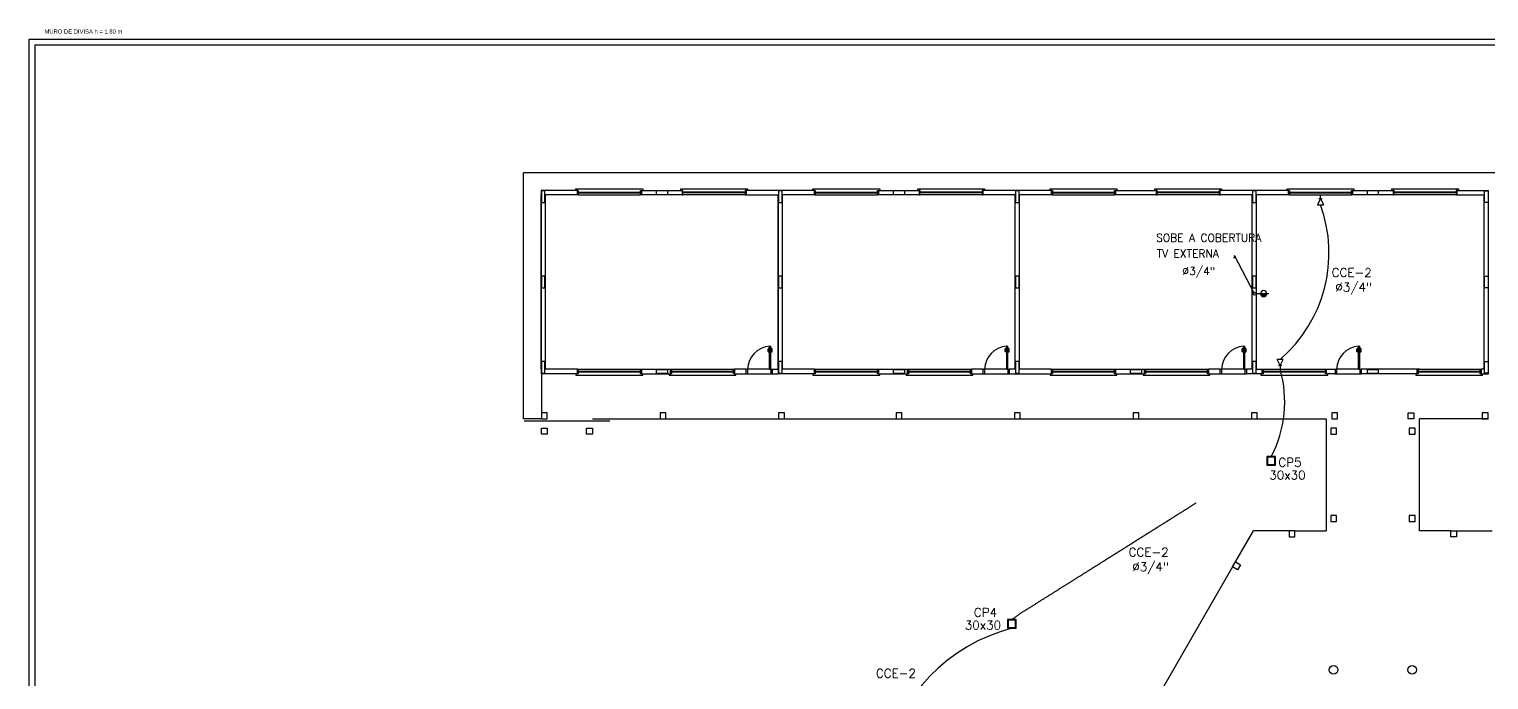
# Model space of a CAD drawing. Extents: x 210 to 779, y 61 to 241.
# Drawn here: x 280.3 to 330.5, y 122.3 to 144.7 of the extents above; entities that cross this region are included whole.
import ezdxf

# ---------------------------------------------------------------- set-up
doc = ezdxf.new("R2010")
doc.units = 0
doc.header["$LTSCALE"] = 2
doc.linetypes.add('TRACEJADO_G', pattern=[0.375, 0.25, -0.125])
doc.linetypes.add('TRACEJADO_P', pattern=[0.1875, 0.125, -0.0625])
doc.layers.get('0').update_dxf_attribs({"linetype": 'CONTINUOUS'})
for name, color, linetype in [('A-MURO', 2, 'CONTINUOUS'), ('A-PAREDE', 5, 'CONTINUOUS'), ('A-PISOS-CTEL', 2, 'TRACEJADO_G'), ('A-PISOS-NIVEL', 1, 'CONTINUOUS'), ('A-PORTA', 3, 'CONTINUOUS'), ('A-SOLEIRA', 1, 'CONTINUOUS'), ('AR-ESQ', 2, 'CONTINUOUS'), ('ARQ-TXT-1_075', 2, 'CONTINUOUS'), ('CIRC', 2, 'CONTINUOUS'), ('ESP', 1, 'CONTINUOUS'), ('FONE', 4, 'CONTINUOUS'), ('TV', 2, 'CONTINUOUS')]:
    doc.layers.add(name, color=color, linetype=linetype)
doc.layers.add('P-SIMBOL', color=5, linetype='CONTINUOUS', lineweight=20)
doc.styles.add('ESC-50-A20', font='arial.ttf', dxfattribs={"height": 0.1})
doc.styles.add('TEXTO', font='romans.shx', dxfattribs={"height": 0.1})

# ---------------------------------------------------------------- blocks, each defined once
blk = doc.blocks.new('A$C4AD95B89')
at = {"layer": 'FONE'}
for p, q in [((0.133, 0.105), (0, 0.105)), ((0.133, 0.105), (0.343, 0.21)), ((0.133, 0.051), (0.133, 0.165)), ((0.133, 0.105), (0.343, 0)), ((0.343, 0), (0.343, 0.21))]:
    blk.add_line(p, q, dxfattribs=at)
blk = doc.blocks.new('*X6')
at = {"color": 0}
for p, q in [((19.2, 48.503), (19.347, 48.65)), ((19.204, 48.535), (19.315, 48.646)), ((19.226, 48.5), (19.374, 48.648)), ((19.228, 48.587), (19.263, 48.622)), ((19.254, 48.5), (19.397, 48.643)), ((19.282, 48.5), (19.417, 48.634)), ((19.311, 48.5), (19.435, 48.624)), ((19.339, 48.5), (19.45, 48.611)), ((19.367, 48.5), (19.464, 48.597)), ((19.395, 48.5), (19.476, 48.581)), ((19.424, 48.5), (19.486, 48.563)), ((19.452, 48.5), (19.494, 48.542)), ((19.48, 48.5), (19.499, 48.519))]:
    blk.add_line(p, q, dxfattribs=at)
blk = doc.blocks.new('TVCOL')
blk.add_line((0.58, 0), (0, 0))
blk.add_circle((0.34, 0), 0.15)
blk.add_blockref('*X6', (-19.01, -48.5))
blk = doc.blocks.new('A$C354573FD')
at = {"layer": 'TV', "xscale": -0.72, "yscale": 0.72, "zscale": 0.72, "rotation": 180}
blk.add_blockref('TVCOL', (0, 0.108), dxfattribs=at)

msp = doc.modelspace()

# ---------------------------------------------------------------- linework, layer by layer
at = {"layer": 'A-MURO', "color": 251}
for p, q in [((280.319, 94.354), (280.319, 144.354)), ((280.319, 144.354), (360.319, 144.354)), ((280.519, 94.354), (280.519, 144.154)), ((280.519, 144.154), (360.084, 144.154))]:
    msp.add_line(p, q, dxfattribs=at)
at = {"layer": 'A-PAREDE', "color": 251}
for p, q in [((297.919, 139.154), (297.919, 132.854)), ((299.169, 139.004), (299.169, 139.154)), ((304.969, 139.004), (304.969, 139.154)), ((306.069, 139.154), (304.969, 139.154)), ((304.969, 139.154), (304.969, 139.004)), ((307.319, 139.004), (307.319, 139.154)), ((307.319, 139.004), (307.319, 139.154)), ((315.469, 139.154), (313.119, 139.154)), ((313.119, 139.004), (313.119, 139.154)), ((315.469, 139.004), (315.469, 139.154)), ((323.619, 139.004), (323.619, 139.154)), ((329.419, 139.154), (330.494, 139.154)), ((329.419, 139.004), (329.419, 139.154)), ((330.494, 132.854), (330.494, 139.154)), ((298.069, 133.004), (298.069, 139.004)), ((299.169, 139.004), (298.069, 139.004)), ((304.969, 139.004), (306.069, 139.004)), ((306.069, 139.004), (306.069, 132.854)), ((306.069, 139.004), (306.069, 133.004)), ((306.219, 133.004), (306.219, 139.004)), ((307.319, 139.004), (306.219, 139.004)), ((306.219, 133.004), (306.219, 139.004)), ((307.319, 139.004), (306.219, 139.004)), ((314.219, 133.004), (314.219, 139.004)), ((314.369, 133.004), (314.369, 139.004)), ((315.469, 139.004), (314.369, 139.004)), ((322.369, 133.004), (322.369, 139.004)), ((322.519, 133.004), (322.519, 139.004)), ((323.619, 139.004), (322.519, 139.004)), ((329.419, 139.004), (330.344, 139.004)), ((330.344, 133.004), (330.344, 139.004)), ((299.169, 133.004), (298.069, 133.004)), ((299.169, 133.004), (299.169, 132.854)), ((301.369, 133.004), (302.369, 133.004)), ((301.369, 133.004), (301.369, 132.854)), ((302.369, 133.004), (302.369, 132.854)), ((304.569, 132.854), (304.569, 133.004)), ((305.869, 133.004), (305.869, 132.854)), ((305.869, 133.004), (306.069, 133.004)), ((307.319, 133.004), (306.219, 133.004)), ((307.319, 133.004), (306.219, 133.004)), ((307.319, 133.004), (307.319, 132.854)), ((307.319, 133.004), (307.319, 132.854)), ((309.519, 133.004), (310.519, 133.004)), ((309.519, 133.004), (309.519, 132.854)), ((310.519, 133.004), (310.519, 132.854)), ((312.719, 132.854), (312.719, 133.004)), ((314.219, 133.004), (314.013, 133.004)), ((314.019, 133.004), (314.019, 132.854)), ((314.219, 133.004), (314.019, 133.004)), ((315.469, 133.004), (314.369, 133.004)), ((315.469, 133.004), (315.469, 132.854)), ((317.669, 133.004), (318.669, 133.004)), ((317.669, 133.004), (317.669, 132.854)), ((318.669, 133.004), (318.669, 132.854)), ((320.869, 132.854), (320.869, 133.004)), ((322.169, 133.004), (322.169, 132.854)), ((322.369, 133.004), (322.169, 133.004)), ((322.519, 133.004), (322.719, 133.004)), ((322.719, 132.854), (322.719, 133.004)), ((324.919, 133.004), (325.219, 133.004)), ((324.919, 132.854), (324.919, 133.004)), ((325.219, 133.004), (325.219, 132.854)), ((328.119, 133.004), (326.119, 133.004)), ((328.044, 133.004), (326.119, 133.004)), ((326.119, 133.004), (326.119, 132.854)), ((328.044, 132.854), (328.044, 133.004)), ((330.344, 133.004), (330.244, 133.004)), ((330.244, 132.854), (330.244, 133.004)), ((299.169, 132.854), (297.919, 132.854)), ((301.369, 132.854), (302.369, 132.854)), ((305.869, 132.854), (306.069, 132.854)), ((307.319, 132.854), (306.069, 132.854)), ((307.319, 132.854), (306.069, 132.854)), ((309.519, 132.854), (310.519, 132.854)), ((314.013, 132.854), (315.469, 132.854)), ((317.669, 132.854), (318.669, 132.854)), ((322.725, 132.854), (322.163, 132.854)), ((325.219, 132.854), (324.919, 132.854)), ((328.044, 132.854), (326.119, 132.854)), ((330.244, 132.854), (330.494, 132.854))]:
    msp.add_line(p, q, dxfattribs=at)
for points in [[(299.169, 139.154), (297.919, 139.154)], [(307.319, 139.154), (306.069, 139.154)], [(307.319, 139.154), (306.069, 139.154)], [(323.619, 139.154), (321.269, 139.154)], [(297.919, 133.004), (297.919, 133.004), (297.919, 139.004)], [(306.069, 133.004), (306.069, 133.004), (306.069, 139.004)], [(306.069, 133.004), (306.069, 133.004), (306.069, 139.004)], [(314.219, 133.004), (314.219, 133.004), (314.219, 139.004), (313.119, 139.004)], [(322.369, 133.004), (322.369, 133.004), (322.369, 139.004), (321.269, 139.004)]]:
    msp.add_lwpolyline(points, dxfattribs=at)
for points in [[(297.934, 138.739), (298.054, 138.739), (298.054, 139.139), (297.934, 139.139)], [(302.769, 139.154), (302.769, 139.004), (301.369, 139.004), (301.369, 139.154)], [(301.874, 139.139), (301.874, 139.019), (302.274, 139.019), (302.274, 139.139)], [(306.084, 138.739), (306.204, 138.739), (306.204, 139.139), (306.084, 139.139)], [(306.084, 138.739), (306.204, 138.739), (306.204, 139.139), (306.084, 139.139)], [(307.319, 139.154), (307.349, 139.154), (307.349, 139.004), (307.319, 139.004)], [(307.319, 139.154), (307.349, 139.154), (307.349, 139.004), (307.319, 139.004)], [(310.919, 139.154), (310.919, 139.004), (309.519, 139.004), (309.519, 139.154)], [(310.024, 139.139), (310.024, 139.019), (310.424, 139.019), (310.424, 139.139)], [(314.234, 138.739), (314.354, 138.739), (314.354, 139.139), (314.234, 139.139)], [(319.069, 139.154), (319.069, 139.004), (317.669, 139.004), (317.669, 139.154)], [(322.384, 138.739), (322.504, 138.739), (322.504, 139.139), (322.384, 139.139)], [(327.219, 139.154), (327.219, 139.004), (325.819, 139.004), (325.819, 139.154)], [(326.319, 139.139), (326.319, 139.019), (326.719, 139.019), (326.719, 139.139)], [(330.479, 138.739), (330.359, 138.739), (330.359, 139.139), (330.479, 139.139)], [(297.934, 135.804), (298.054, 135.804), (298.054, 136.204), (297.934, 136.204)], [(306.084, 135.804), (306.204, 135.804), (306.204, 136.204), (306.084, 136.204)], [(306.084, 135.804), (306.204, 135.804), (306.204, 136.204), (306.084, 136.204)], [(314.234, 135.804), (314.354, 135.804), (314.354, 136.204), (314.234, 136.204)], [(322.384, 135.804), (322.504, 135.804), (322.504, 136.204), (322.384, 136.204)], [(330.479, 135.804), (330.359, 135.804), (330.359, 136.204), (330.479, 136.204)], [(297.934, 132.869), (298.054, 132.869), (298.054, 133.269), (297.934, 133.269)], [(304.969, 133.004), (304.569, 133.004), (304.569, 132.854), (304.969, 132.854)], [(306.084, 132.869), (306.204, 132.869), (306.204, 133.269), (306.084, 133.269)], [(306.084, 132.869), (306.204, 132.869), (306.204, 133.269), (306.084, 133.269)], [(307.319, 133.004), (307.349, 133.004), (307.349, 132.854), (307.319, 132.854)], [(307.319, 133.004), (307.349, 133.004), (307.349, 132.854), (307.319, 132.854)], [(313.119, 133.004), (312.719, 133.004), (312.719, 132.854), (313.119, 132.854)], [(314.234, 132.869), (314.354, 132.869), (314.354, 133.269), (314.234, 133.269)], [(321.269, 133.004), (320.869, 133.004), (320.869, 132.854), (321.269, 132.854)], [(322.384, 132.869), (322.504, 132.869), (322.504, 133.269), (322.384, 133.269)], [(330.479, 132.869), (330.359, 132.869), (330.359, 133.269), (330.479, 133.269)], [(301.874, 132.989), (301.874, 132.869), (302.274, 132.869), (302.274, 132.989)], [(310.024, 132.989), (310.024, 132.869), (310.424, 132.869), (310.424, 132.989)], [(318.174, 132.989), (318.174, 132.869), (318.574, 132.869), (318.574, 132.989)], [(326.319, 132.989), (326.319, 132.869), (326.719, 132.869), (326.719, 132.989)], [(298.134, 131.504), (297.934, 131.504), (297.934, 131.304), (298.134, 131.304)], [(302.214, 131.504), (302.014, 131.504), (302.014, 131.304), (302.214, 131.304)], [(306.284, 131.504), (306.084, 131.504), (306.084, 131.304), (306.284, 131.304)], [(306.284, 131.504), (306.084, 131.504), (306.084, 131.304), (306.284, 131.304)], [(310.324, 131.504), (310.124, 131.504), (310.124, 131.304), (310.324, 131.304)], [(314.394, 131.504), (314.194, 131.504), (314.194, 131.304), (314.394, 131.304)], [(318.474, 131.504), (318.274, 131.504), (318.274, 131.304), (318.474, 131.304)], [(322.544, 131.504), (322.344, 131.504), (322.344, 131.304), (322.544, 131.304)], [(325.308, 131.504), (325.108, 131.504), (325.108, 131.304), (325.308, 131.304)], [(327.729, 131.504), (327.929, 131.504), (327.929, 131.304), (327.729, 131.304)], [(330.479, 131.504), (330.279, 131.504), (330.279, 131.304), (330.479, 131.304)], [(298.134, 130.776), (297.934, 130.776), (297.934, 130.976), (298.134, 130.976)], [(299.683, 130.776), (299.483, 130.776), (299.483, 130.976), (299.683, 130.976)], [(325.269, 130.979), (325.069, 130.979), (325.069, 130.779), (325.269, 130.779)], [(327.969, 130.979), (327.769, 130.979), (327.769, 130.779), (327.969, 130.779)], [(325.269, 127.975), (325.069, 127.975), (325.069, 127.775), (325.269, 127.775)], [(327.969, 127.975), (327.769, 127.975), (327.769, 127.775), (327.969, 127.775)], [(323.639, 127.249), (323.839, 127.249), (323.839, 127.449), (323.639, 127.449)], [(329.398, 127.249), (329.198, 127.249), (329.198, 127.449), (329.398, 127.449)], [(321.97, 126.286), (321.87, 126.113), (321.697, 126.213), (321.797, 126.386)]]:
    msp.add_lwpolyline(points, close=True, dxfattribs=at)
for centre in [(325.169, 122.673), (325.169, 122.673), (327.869, 122.673), (327.869, 122.673)]:
    msp.add_circle(centre, 0.15, dxfattribs=at)
at = {"layer": 'A-PISOS-CTEL', "color": 251, "linetype": 'TRACEJADO_G', "ltscale": 150}
msp.add_line((300.283, 131.227), (297.333, 131.227), dxfattribs=at)
at = {"layer": 'A-PISOS-NIVEL', "color": 251}
for p, q in [((297.319, 131.304), (297.319, 139.754)), ((355.719, 139.754), (297.319, 139.754)), ((297.934, 132.854), (297.934, 131.304)), ((297.934, 131.304), (297.319, 131.304)), ((299.684, 131.304), (324.919, 131.304)), ((299.684, 131.304), (299.684, 131.304)), ((324.919, 131.304), (324.919, 127.449)), ((330.494, 131.304), (328.119, 131.304)), ((328.119, 127.449), (328.119, 131.304)), ((321.797, 126.386), (322.411, 127.449)), ((323.639, 127.449), (322.411, 127.449)), ((323.839, 127.449), (324.919, 127.449)), ((329.198, 127.449), (328.119, 127.449)), ((329.398, 127.449), (330.626, 127.449)), ((321.697, 126.213), (319.017, 121.571))]:
    msp.add_line(p, q, dxfattribs=at)
at = {"layer": 'A-PORTA', "color": 251}
for p, q in [((305.723, 133.614), (305.723, 133.694)), ((305.743, 133.614), (305.743, 133.694)), ((305.753, 133.724), (305.768, 133.724)), ((305.753, 133.704), (305.768, 133.704)), ((305.768, 133.689), (305.768, 133.739)), ((305.768, 133.739), (305.773, 133.739)), ((305.768, 133.689), (305.773, 133.689)), ((305.818, 133.739), (305.813, 133.739)), ((305.818, 133.689), (305.813, 133.689)), ((305.818, 133.689), (305.818, 133.739)), ((305.833, 133.724), (305.818, 133.724)), ((305.833, 133.704), (305.818, 133.704)), ((305.843, 133.614), (305.843, 133.694)), ((305.863, 133.614), (305.863, 133.694)), ((313.873, 133.614), (313.873, 133.694)), ((313.893, 133.614), (313.893, 133.694)), ((313.903, 133.724), (313.918, 133.724)), ((313.903, 133.704), (313.918, 133.704)), ((313.918, 133.689), (313.918, 133.739)), ((313.918, 133.739), (313.923, 133.739)), ((313.918, 133.689), (313.923, 133.689)), ((313.968, 133.739), (313.963, 133.739)), ((313.968, 133.689), (313.963, 133.689)), ((313.968, 133.689), (313.968, 133.739)), ((313.983, 133.724), (313.968, 133.724)), ((313.983, 133.704), (313.968, 133.704)), ((313.993, 133.614), (313.993, 133.694)), ((314.013, 133.614), (314.013, 133.694)), ((322.023, 133.614), (322.023, 133.694)), ((322.043, 133.614), (322.043, 133.694)), ((322.053, 133.724), (322.068, 133.724)), ((322.053, 133.704), (322.068, 133.704)), ((322.068, 133.689), (322.068, 133.739)), ((322.068, 133.739), (322.073, 133.739)), ((322.068, 133.689), (322.073, 133.689)), ((322.118, 133.739), (322.113, 133.739)), ((322.118, 133.689), (322.113, 133.689)), ((322.118, 133.689), (322.118, 133.739)), ((322.133, 133.724), (322.118, 133.724)), ((322.133, 133.704), (322.118, 133.704)), ((322.143, 133.614), (322.143, 133.694)), ((322.163, 133.614), (322.163, 133.694)), ((325.973, 133.614), (325.973, 133.694)), ((325.993, 133.614), (325.993, 133.694)), ((326.003, 133.724), (326.018, 133.724)), ((326.003, 133.704), (326.018, 133.704)), ((326.018, 133.689), (326.018, 133.739)), ((326.018, 133.739), (326.023, 133.739)), ((326.018, 133.689), (326.023, 133.689)), ((326.068, 133.739), (326.063, 133.739)), ((326.068, 133.689), (326.063, 133.689)), ((326.068, 133.689), (326.068, 133.739)), ((326.083, 133.724), (326.068, 133.724)), ((326.083, 133.704), (326.068, 133.704)), ((326.093, 133.614), (326.093, 133.694)), ((326.113, 133.614), (326.113, 133.694))]:
    msp.add_line(p, q, dxfattribs=at)
for centre, radius, start, end in [((305.848, 132.977), 0.83, 94.7788, 178.1499), ((305.753, 133.694), 0.03, 90, 180), ((305.733, 133.614), 0.01, 180, 0), ((305.753, 133.694), 0.01, 90, 180), ((305.833, 133.694), 0.03, 0, 90), ((305.833, 133.694), 0.01, 0, 90), ((305.853, 133.614), 0.01, 180, 0), ((313.998, 132.977), 0.83, 94.7788, 178.1499), ((313.903, 133.694), 0.03, 90, 180), ((313.883, 133.614), 0.01, 180, 0), ((313.903, 133.694), 0.01, 90, 180), ((313.983, 133.694), 0.03, 0, 90), ((313.983, 133.694), 0.01, 0, 90), ((314.003, 133.614), 0.01, 180, 0), ((322.148, 132.977), 0.83, 94.7788, 178.1499), ((322.053, 133.694), 0.03, 90, 180), ((322.033, 133.614), 0.01, 180, 0), ((322.053, 133.694), 0.01, 90, 180), ((322.133, 133.694), 0.03, 0, 90), ((322.133, 133.694), 0.01, 0, 90), ((322.153, 133.614), 0.01, 180, 0), ((326.098, 132.977), 0.83, 94.7788, 178.1499), ((326.003, 133.694), 0.03, 90, 180), ((325.983, 133.614), 0.01, 180, 0), ((326.003, 133.694), 0.01, 90, 180), ((326.083, 133.694), 0.03, 0, 90), ((326.083, 133.694), 0.01, 0, 90), ((326.103, 133.614), 0.01, 180, 0)]:
    msp.add_arc(centre, radius, start, end, dxfattribs=at)
at = {"layer": 'A-SOLEIRA', "color": 251}
for p, q in [((305.779, 133.004), (305.019, 133.004)), ((313.929, 133.004), (313.169, 133.004)), ((322.079, 133.004), (321.319, 133.004)), ((326.029, 133.004), (325.269, 133.004)), ((305.019, 132.854), (305.819, 132.854)), ((313.169, 132.854), (313.969, 132.854)), ((321.319, 132.854), (322.119, 132.854)), ((325.269, 132.854), (326.069, 132.854))]:
    msp.add_line(p, q, dxfattribs=at)
at = {"layer": 'AR-ESQ', "color": 251}
for p, q in [((299.199, 139.089), (301.339, 139.089)), ((299.199, 139.069), (301.339, 139.069)), ((304.939, 139.089), (302.799, 139.089)), ((304.939, 139.069), (302.799, 139.069)), ((307.349, 139.089), (309.489, 139.089)), ((307.349, 139.069), (309.489, 139.069)), ((313.089, 139.089), (310.949, 139.089)), ((313.089, 139.069), (310.949, 139.069)), ((315.499, 139.089), (317.639, 139.089)), ((315.499, 139.069), (317.639, 139.069)), ((321.239, 139.089), (319.099, 139.089)), ((321.239, 139.069), (319.099, 139.069)), ((323.649, 139.089), (325.789, 139.089)), ((323.649, 139.069), (325.789, 139.069)), ((329.389, 139.089), (327.249, 139.089)), ((329.389, 139.069), (327.249, 139.069)), ((299.199, 139.004), (301.339, 139.004)), ((304.939, 139.004), (302.799, 139.004)), ((307.349, 139.004), (309.489, 139.004)), ((313.089, 139.004), (310.949, 139.004)), ((315.499, 139.004), (317.639, 139.004)), ((321.239, 139.004), (319.099, 139.004)), ((323.649, 139.004), (325.789, 139.004)), ((329.389, 139.004), (327.249, 139.004)), ((305.779, 133.004), (305.779, 133.804)), ((305.779, 133.804), (305.819, 133.804)), ((305.819, 133.004), (305.819, 133.804)), ((313.929, 133.004), (313.929, 133.804)), ((313.929, 133.804), (313.969, 133.804)), ((313.969, 133.004), (313.969, 133.804)), ((322.079, 133.004), (322.079, 133.804)), ((322.079, 133.804), (322.119, 133.804)), ((322.119, 133.004), (322.119, 133.804)), ((326.029, 133.004), (326.029, 133.804)), ((326.029, 133.804), (326.069, 133.804)), ((326.069, 133.004), (326.069, 133.804)), ((299.199, 133.004), (301.339, 133.004)), ((302.399, 133.004), (304.539, 133.004)), ((304.969, 133.004), (305.019, 133.004)), ((305.019, 133.004), (305.019, 132.854)), ((305.779, 133.004), (305.819, 133.004)), ((305.819, 133.004), (305.819, 132.854)), ((305.819, 133.004), (305.869, 133.004)), ((307.349, 133.004), (309.489, 133.004)), ((310.549, 133.004), (312.689, 133.004)), ((313.119, 133.004), (313.169, 133.004)), ((313.169, 133.004), (313.169, 132.854)), ((313.929, 133.004), (313.969, 133.004)), ((313.969, 133.004), (313.969, 132.854)), ((313.969, 133.004), (314.019, 133.004)), ((315.499, 133.004), (317.639, 133.004)), ((318.699, 133.004), (320.839, 133.004)), ((321.269, 133.004), (321.319, 133.004)), ((321.319, 133.004), (321.319, 132.854)), ((322.079, 133.004), (322.119, 133.004)), ((322.119, 133.004), (322.119, 132.854)), ((322.119, 133.004), (322.169, 133.004)), ((322.749, 133.004), (324.889, 133.004)), ((325.219, 133.004), (325.269, 133.004)), ((325.269, 133.004), (325.269, 132.854)), ((326.029, 133.004), (326.069, 133.004)), ((326.069, 133.004), (326.069, 132.854)), ((326.069, 133.004), (326.119, 133.004)), ((328.074, 133.004), (330.214, 133.004)), ((299.199, 132.939), (301.339, 132.939)), ((299.199, 132.919), (301.339, 132.919)), ((302.399, 132.939), (304.539, 132.939)), ((302.399, 132.919), (304.539, 132.919)), ((304.969, 132.854), (305.019, 132.854)), ((305.819, 132.854), (305.869, 132.854)), ((307.349, 132.939), (309.489, 132.939)), ((307.349, 132.919), (309.489, 132.919)), ((310.549, 132.939), (312.689, 132.939)), ((310.549, 132.919), (312.689, 132.919)), ((313.119, 132.854), (313.169, 132.854)), ((313.969, 132.854), (314.019, 132.854)), ((315.499, 132.939), (317.639, 132.939)), ((315.499, 132.919), (317.639, 132.919)), ((318.699, 132.939), (320.839, 132.939)), ((318.699, 132.919), (320.839, 132.919)), ((321.269, 132.854), (321.319, 132.854)), ((322.119, 132.854), (322.169, 132.854)), ((322.749, 132.939), (324.889, 132.939)), ((322.749, 132.919), (324.889, 132.919)), ((325.219, 132.854), (325.269, 132.854)), ((326.069, 132.854), (326.119, 132.854)), ((328.074, 132.939), (330.214, 132.939)), ((328.074, 132.919), (330.214, 132.919))]:
    msp.add_line(p, q, dxfattribs=at)
for points in [[(299.119, 139.154), (299.119, 139.204), (301.419, 139.204), (301.419, 139.154)], [(302.719, 139.154), (302.719, 139.204), (305.019, 139.204), (305.019, 139.154)], [(307.269, 139.154), (307.269, 139.204), (309.569, 139.204), (309.569, 139.154)], [(310.869, 139.154), (310.869, 139.204), (313.169, 139.204), (313.169, 139.154)], [(315.419, 139.154), (315.419, 139.204), (317.719, 139.204), (317.719, 139.154)], [(319.019, 139.154), (319.019, 139.204), (321.319, 139.204), (321.319, 139.154)], [(323.569, 139.154), (323.569, 139.204), (325.869, 139.204), (325.869, 139.154)], [(327.169, 139.154), (327.169, 139.204), (329.469, 139.204), (329.469, 139.154)], [(299.119, 132.854), (299.119, 132.804), (301.419, 132.804), (301.419, 132.854)], [(302.319, 132.854), (302.319, 132.804), (304.619, 132.804), (304.619, 132.854)], [(307.269, 132.854), (307.269, 132.804), (309.569, 132.804), (309.569, 132.854)], [(310.469, 132.854), (310.469, 132.804), (312.769, 132.804), (312.769, 132.854)], [(315.419, 132.854), (315.419, 132.804), (317.719, 132.804), (317.719, 132.854)], [(318.619, 132.854), (318.619, 132.804), (320.919, 132.804), (320.919, 132.854)], [(322.669, 132.854), (322.669, 132.804), (324.969, 132.804), (324.969, 132.854)], [(327.994, 132.854), (327.994, 132.804), (330.294, 132.804), (330.294, 132.854)]]:
    msp.add_lwpolyline(points, dxfattribs=at)
for points in [[(299.169, 139.154), (299.199, 139.154), (299.199, 139.004), (299.169, 139.004)], [(301.339, 139.154), (301.369, 139.154), (301.369, 139.004), (301.339, 139.004)], [(302.799, 139.154), (302.769, 139.154), (302.769, 139.004), (302.799, 139.004)], [(304.969, 139.154), (304.939, 139.154), (304.939, 139.004), (304.969, 139.004)], [(309.489, 139.154), (309.519, 139.154), (309.519, 139.004), (309.489, 139.004)], [(310.949, 139.154), (310.919, 139.154), (310.919, 139.004), (310.949, 139.004)], [(313.119, 139.154), (313.089, 139.154), (313.089, 139.004), (313.119, 139.004)], [(315.469, 139.154), (315.499, 139.154), (315.499, 139.004), (315.469, 139.004)], [(317.639, 139.154), (317.669, 139.154), (317.669, 139.004), (317.639, 139.004)], [(319.099, 139.154), (319.069, 139.154), (319.069, 139.004), (319.099, 139.004)], [(321.269, 139.154), (321.239, 139.154), (321.239, 139.004), (321.269, 139.004)], [(323.619, 139.154), (323.649, 139.154), (323.649, 139.004), (323.619, 139.004)], [(325.789, 139.154), (325.819, 139.154), (325.819, 139.004), (325.789, 139.004)], [(327.249, 139.154), (327.219, 139.154), (327.219, 139.004), (327.249, 139.004)], [(329.419, 139.154), (329.389, 139.154), (329.389, 139.004), (329.419, 139.004)], [(299.169, 133.004), (299.199, 133.004), (299.199, 132.854), (299.169, 132.854)], [(301.339, 133.004), (301.369, 133.004), (301.369, 132.854), (301.339, 132.854)], [(302.369, 133.004), (302.399, 133.004), (302.399, 132.854), (302.369, 132.854)], [(304.539, 133.004), (304.569, 133.004), (304.569, 132.854), (304.539, 132.854)], [(309.489, 133.004), (309.519, 133.004), (309.519, 132.854), (309.489, 132.854)], [(310.519, 133.004), (310.549, 133.004), (310.549, 132.854), (310.519, 132.854)], [(312.689, 133.004), (312.719, 133.004), (312.719, 132.854), (312.689, 132.854)], [(315.469, 133.004), (315.499, 133.004), (315.499, 132.854), (315.469, 132.854)], [(317.639, 133.004), (317.669, 133.004), (317.669, 132.854), (317.639, 132.854)], [(318.669, 133.004), (318.699, 133.004), (318.699, 132.854), (318.669, 132.854)], [(320.839, 133.004), (320.869, 133.004), (320.869, 132.854), (320.839, 132.854)], [(322.719, 133.004), (322.749, 133.004), (322.749, 132.854), (322.719, 132.854)], [(324.889, 133.004), (324.919, 133.004), (324.919, 132.854), (324.889, 132.854)], [(328.044, 133.004), (328.074, 133.004), (328.074, 132.854), (328.044, 132.854)], [(330.214, 133.004), (330.244, 133.004), (330.244, 132.854), (330.214, 132.854)]]:
    msp.add_lwpolyline(points, close=True, dxfattribs=at)
at = {"layer": 'FONE'}
for points in [[(322.876, 129.708), (323.176, 129.708), (323.176, 130.008), (322.876, 130.008)], [(322.901, 129.733), (323.151, 129.733), (323.151, 129.983), (322.901, 129.983)], [(313.958, 124.1), (314.258, 124.1), (314.258, 124.4), (313.958, 124.4)], [(313.983, 124.125), (314.233, 124.125), (314.233, 124.375), (313.983, 124.375)]]:
    msp.add_lwpolyline(points, close=True, dxfattribs=at)
at = {"layer": 'FONE', "color": 6, "linetype": 'TRACEJADO_P', "ltscale": 30}
for centre, radius, start, end in [((320.18, 137.007), 4.831, 310.7443, 20.0204), ((319.447, 131.888), 4.043, 332.286, 16.0242), ((315.581, 118.333), 5.952, 104.3347, 167.9063)]:
    msp.add_arc(centre, radius, start, end, dxfattribs=at)
msp.add_spline([(314.108, 124.4), (314.369, 124.592), (314.755, 124.834), (315.117, 125.062), (315.457, 125.276), (315.776, 125.477), (316.077, 125.666), (316.362, 125.845), (316.631, 126.014), (316.888, 126.176), (317.134, 126.33), (317.37, 126.479), (317.599, 126.623), (317.822, 126.763), (318.041, 126.901), (318.258, 127.037), (318.475, 127.174), (318.694, 127.311), (318.916, 127.451), (319.143, 127.594), (319.377, 127.741), (319.621, 127.894), (319.875, 128.054), (320.141, 128.221), (320.422, 128.398), (320.719, 128.584), (321.034, 128.782), (321.368, 128.993), (321.725, 129.217), (322.105, 129.456), (323.026, 129.708)], degree=3, dxfattribs=at)
at = {"layer": 'P-SIMBOL'}
for p, q in [((322.876, 129.99), (322.876, 129.725)), ((313.958, 124.382), (313.958, 124.117))]:
    msp.add_line(p, q, dxfattribs=at)
at = {"layer": 'TV'}
for p, q in [((321.76, 136.92), (321.741, 136.825)), ((321.741, 136.825), (321.802, 136.897)), ((322.453, 135.604), (321.76, 136.92))]:
    msp.add_line(p, q, dxfattribs=at)
msp.add_circle((322.453, 135.604), 0.0518, dxfattribs=at)

# ---------------------------------------------------------------- block references
at = {"layer": 'ESP'}
msp.add_blockref('A$C354573FD', (322.521, 135.496), dxfattribs=at)
at = {"layer": 'FONE'}
for p, rotation in [((324.614, 139.004), 270), ((323.438, 133.004), 89.99999999999999)]:
    msp.add_blockref('A$C4AD95B89', p, dxfattribs=dict(at, rotation=rotation))

# ---------------------------------------------------------------- texts
at = {"layer": 'ARQ-TXT-1_075', "color": 251, "style": 'ESC-50-A20'}
msp.add_text('MURO DE DIVISA h = 1.80 m', height=0.144, dxfattribs=at).set_placement((280.844, 144.545))
at = {"layer": 'CIRC', "style": 'TEXTO'}
for s, p in [('SOBE A COBERTURA', (319.063, 137.389, -6)), ('TV EXTERNA', (319.086, 136.849, -6)), ('%%C3/4"', (319.966, 136.248, 6))]:
    msp.add_text(s, height=0.27, dxfattribs=at).set_placement(p)
at = {"layer": 'FONE', "style": 'TEXTO'}
for s, p in [('CCE-2', (325.103, 136.181, 6)), ('%%C3/4"', (325.229, 135.678, 6)), ('30x30', (322.959, 129.219, 6)), ('CP5', (323.27, 129.656, 6)), ('CCE-2', (318.122, 126.567, 6)), ('%%C3/4"', (318.247, 126.065, 6)), ('CP4', (312.8, 124.497, 6)), ('30x30', (312.489, 124.06, 6)), ('CCE-2', (309.433, 122.402, 6))]:
    msp.add_text(s, height=0.3, dxfattribs=at).set_placement(p)

doc.saveas('drawing.dxf')
